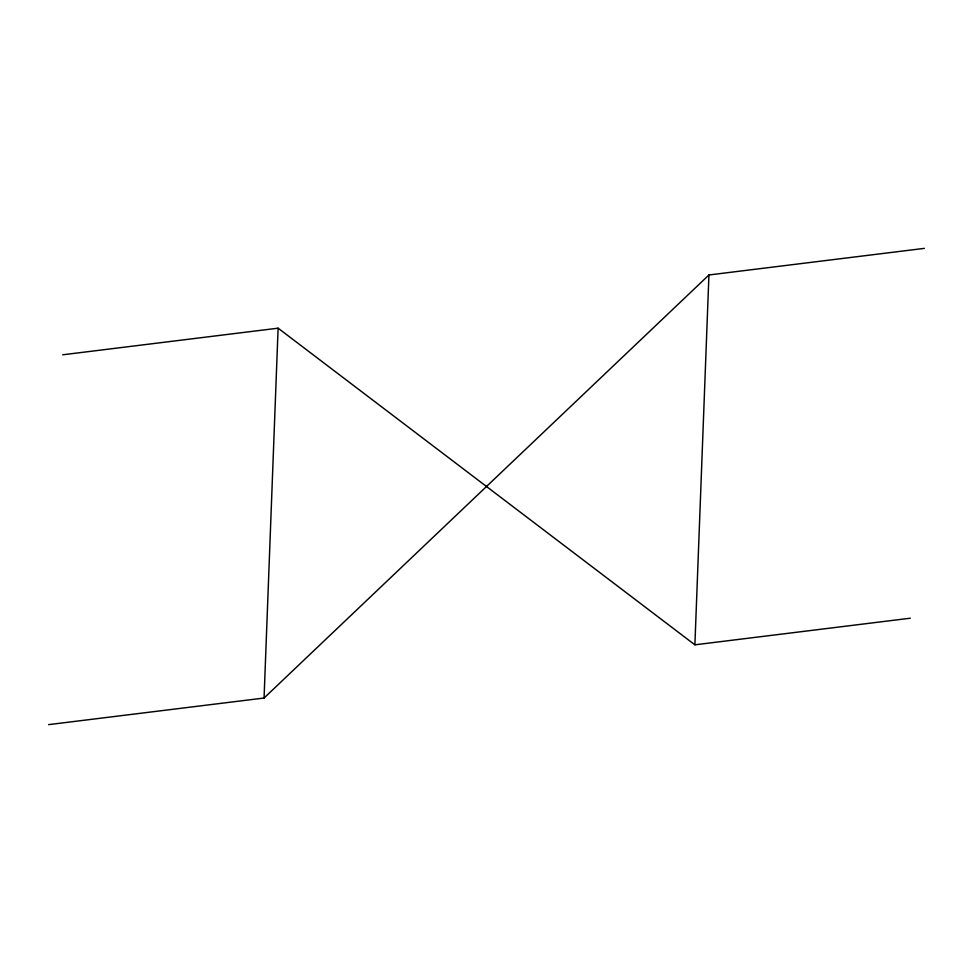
<?xml version="1.0" encoding="UTF-8"?>
<svg xmlns="http://www.w3.org/2000/svg" width="973" height="973" viewBox="0 0 973 973"><rect width="100%" height="100%" fill="white"/><g stroke="black" fill="none" stroke-linecap="round" stroke-linejoin="round"><path stroke-width="1.46" d="M48.65 724.63L264.06 698.03L278.108 328.181L62.698 354.792M910.302 618.208L694.892 644.819L708.94 274.97L924.35 248.37M264.06 698.03L708.94 274.97M278.108 328.181L694.892 644.819"/></g></svg>
